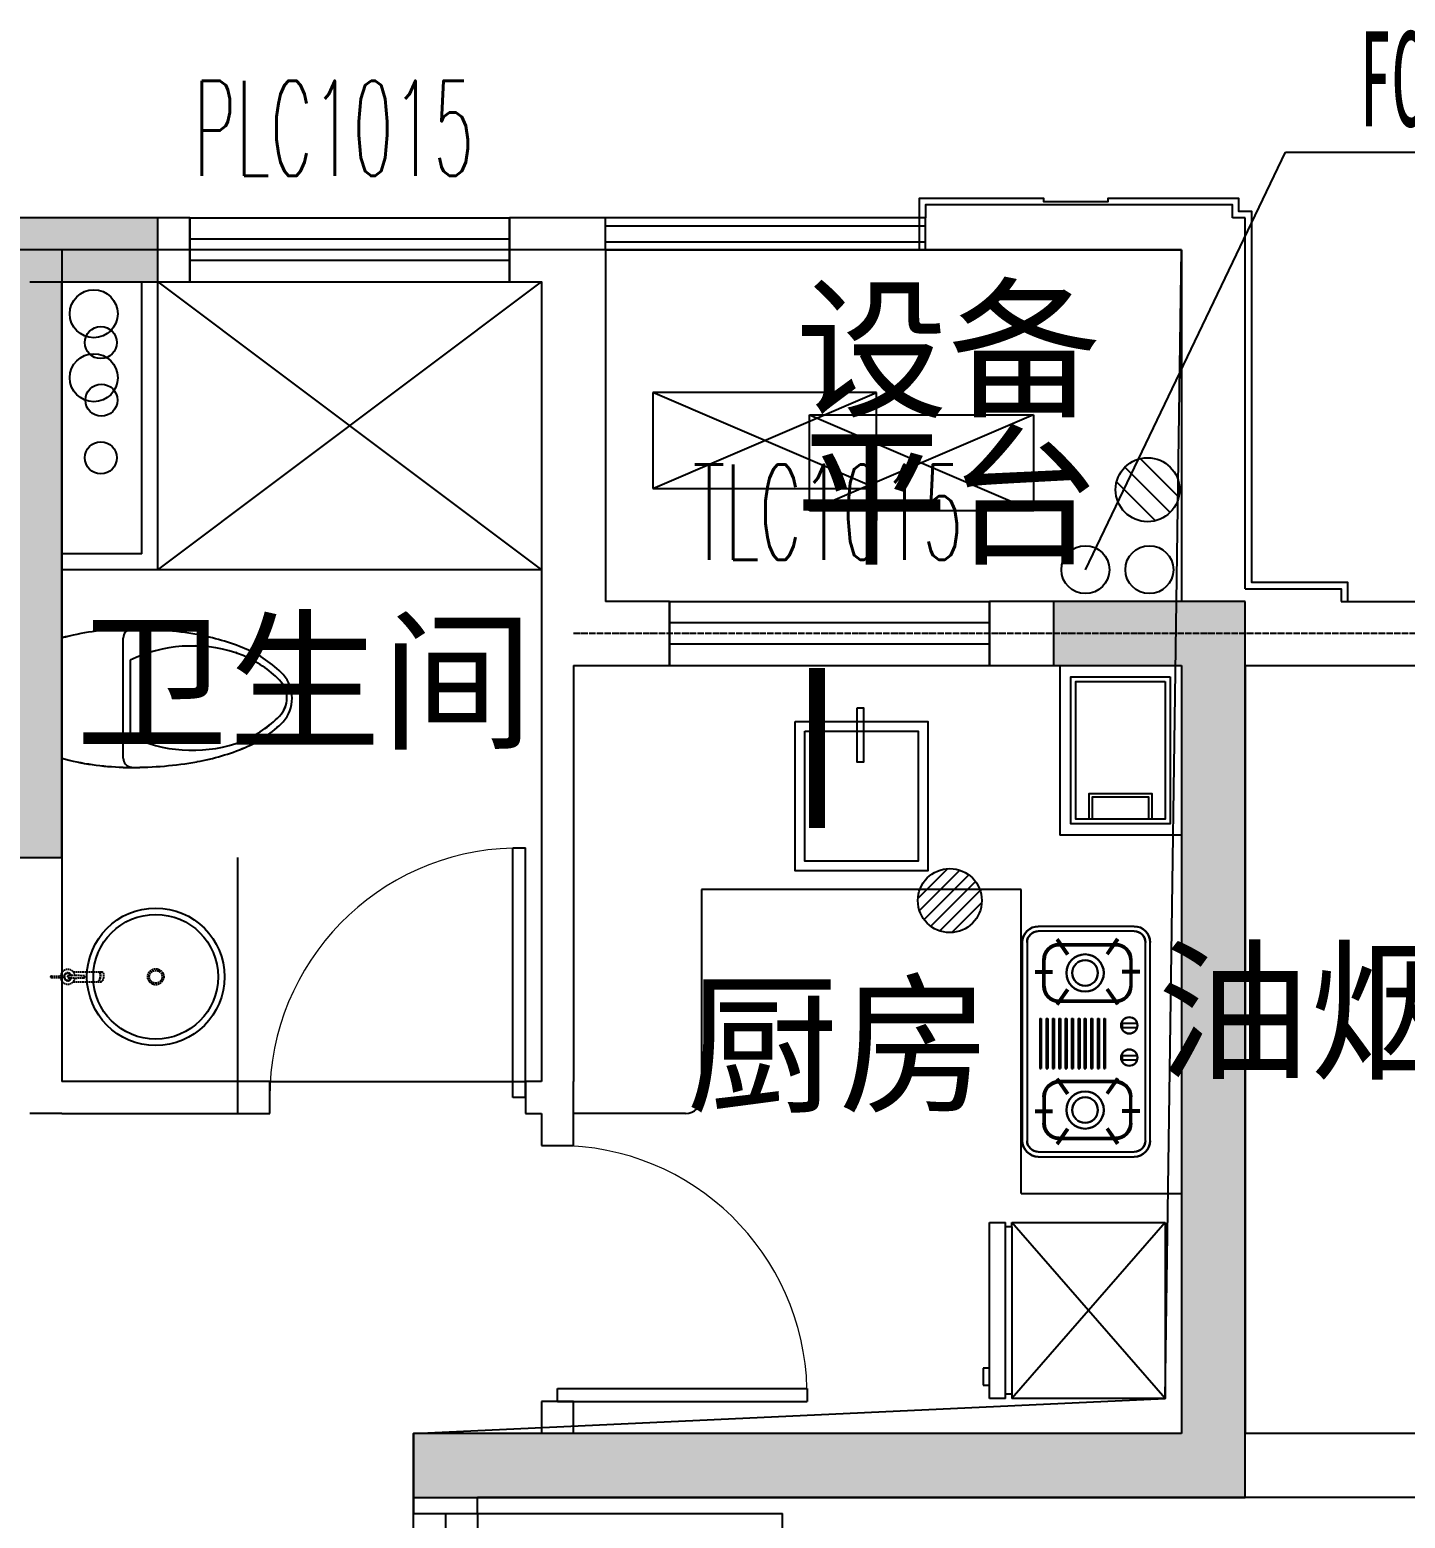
# Model space of a CAD drawing. Extents: x 3479 to 4537415, y 306 to 366510.
# Drawn here: x 4505969 to 4510269, y 285131 to 289784 of the extents above; entities that cross this region are included whole.
import ezdxf
from ezdxf.enums import TextEntityAlignment as Align

# ---------------------------------------------------------------- set-up
doc = ezdxf.new("R2010")
doc.units = 0
doc.header["$LTSCALE"] = 10
doc.header["$MEASUREMENT"] = 0
doc.linetypes.add('DASH', pattern=[0.35, 0.25, -0.1])
doc.linetypes.add('DOTE', pattern=[2.42, 2, -0.2, 0.02, -0.2])
for name, color, linetype in [('2外包线', 46, 'Continuous'), ('A-OTHER', 136, 'Continuous'), ('COLUMN', 11, 'Continuous'), ('DECORATION_厨房管', 173, 'Continuous'), ('DECORATION_地漏', 202, 'Continuous'), ('DETAIL_冷凝水管', 202, 'Continuous'), ('DETAIL_栏杆', 42, 'Continuous'), ('DIM_IDEN', 153, 'Continuous'), ('DOTE', 18, 'DOTE'), ('LINE', 137, 'Continuous'), ('P-FIX FURNITURE', 134, 'Continuous'), ('P-FLOOR', 117, 'Continuous'), ('P-FURNITURE', 8, 'Continuous'), ('P-TOILET', 134, 'Continuous'), ('P-WALL FIN', 4, 'Continuous'), ('PUB_HATCH', 8, 'Continuous'), ('PUB_TEXT', 7, 'Continuous'), ('UNIT-125-01$0$UNIT-90-03$0$A-HOLE-MECH', 222, 'Continuous'), ('WALL', 2, 'Continuous'), ('WINDOW', 143, 'Continuous'), ('WINDOW_TEXT', 7, 'Continuous'), ('WP_P_LG', 2, 'Continuous')]:
    doc.layers.add(name, color=color, linetype=linetype)
doc.styles.add('_TCH_DIM', font='simhei.ttf')
doc.styles.add('_TCH_WINDOW', font='SIMPLEX', dxfattribs={"bigfont": 'GBCBIG'})
doc.styles.add('HZ', font='Tssdeng.shx', dxfattribs={"width": 0.7, "bigfont": 'tssdchn.shx'})
doc.styles.get("Standard").update_dxf_attribs({"font": 'gbenor.shx', "bigfont": 'gbcbig.shx'})
doc.styles.add('功能名称', font='', dxfattribs={"width": 0.7})
doc.styles.get('功能名称').set_extended_font_data('SimSun')

# ---------------------------------------------------------------- blocks, each defined once
blk = doc.blocks.new('A$C7A796BF3')
for p, q in [((200, 0), (200, -300)), ((900, 0), (200, 0)), ((200, 0), (900, -300)), ((900, 0), (200, -300)), ((900, -300), (900, 0)), ((200, -300), (900, -300))]:
    blk.add_line(p, q)
blk = doc.blocks.new('A$C3C30040B')
at = {"layer": 'P-FURNITURE'}
for p, q in [((50, 400), (670, 400)), ((50, 385), (670, 385)), ((0, 50), (0, 350)), ((15, 50), (15, 350)), ((104.6, 341.8), (186.7, 341.8)), ((104.6, 336.8), (186.7, 336.8)), ((139, 367.3), (139, 312.7)), ((142, 367.3), (142, 312.7)), ((145, 367.3), (145, 312.7)), ((615.4, 341.8), (533.3, 341.8)), ((615.4, 336.8), (533.3, 336.8)), ((575, 367.3), (575, 312.7)), ((578, 367.3), (578, 312.7)), ((578, 367.3), (578, 312.7)), ((581, 367.3), (581, 312.7)), ((705, 350), (705, 50)), ((720, 350), (720, 50)), ((38.4, 295.7), (85.7, 263)), ((40.1, 298.2), (87.4, 265.4)), ((41.8, 300.6), (89.1, 267.9)), ((54.6, 115.4), (54.6, 291.8)), ((59.6, 115.4), (59.6, 291.8)), ((242.3, 300.6), (195, 267.9)), ((244, 298.2), (196.7, 265.4)), ((244, 298.2), (196.7, 265.4)), ((245.7, 295.7), (198.4, 263)), ((231.7, 291.8), (231.7, 115.4)), ((236.7, 291.8), (236.7, 115.4)), ((474.3, 295.7), (521.6, 263)), ((476, 298.2), (523.3, 265.4)), ((477.7, 300.6), (525, 267.9)), ((483.3, 291.8), (483.3, 115.4)), ((488.3, 291.8), (488.3, 115.4)), ((678.2, 300.6), (630.9, 267.9)), ((679.9, 298.2), (632.6, 265.4)), ((681.6, 295.7), (634.3, 263)), ((660.4, 115.4), (660.4, 291.8)), ((665.4, 115.4), (665.4, 291.8)), ((432.3, 259.5), (275.7, 259.5)), ((275.7, 254.5), (275.7, 259.5)), ((432.3, 254.5), (275.7, 254.5)), ((432.3, 240.1), (275.7, 240.1)), ((275.7, 235.1), (275.7, 240.1)), ((432.3, 235.1), (275.7, 235.1)), ((432.3, 254.5), (432.3, 259.5)), ((432.3, 254.5), (432.3, 254.5)), ((432.3, 235.1), (432.3, 240.1)), ((432.3, 219.5), (275.7, 219.5)), ((275.7, 214.5), (275.7, 219.5)), ((432.3, 214.5), (275.7, 214.5)), ((432.3, 198.6), (275.7, 198.6)), ((275.7, 193.6), (275.7, 198.6)), ((432.3, 193.6), (275.7, 193.6)), ((432.3, 214.5), (432.3, 219.5)), ((432.3, 193.6), (432.3, 198.6)), ((38.4, 111.5), (85.7, 144.3)), ((40.1, 109.1), (87.4, 141.8)), ((244, 109.1), (196.7, 141.8)), ((245.7, 111.5), (198.4, 144.3)), ((432.3, 179.5), (275.7, 179.5)), ((275.7, 174.5), (275.7, 179.5)), ((432.3, 174.5), (275.7, 174.5)), ((432.3, 159.4), (275.7, 159.4)), ((275.7, 154.4), (275.7, 159.4)), ((432.3, 154.4), (275.7, 154.4)), ((432.3, 174.5), (432.3, 179.5)), ((432.3, 154.4), (432.3, 159.4)), ((474.3, 111.5), (521.6, 144.3)), ((476, 109.1), (523.3, 141.8)), ((679.9, 109.1), (632.6, 141.8)), ((681.6, 111.5), (634.3, 144.3)), ((41.8, 106.6), (89.1, 139.3)), ((139, 40), (139, 94.5)), ((142, 40), (142, 94.5)), ((145, 40), (145, 94.5)), ((242.3, 106.6), (195, 139.3)), ((432.3, 139.5), (275.7, 139.5)), ((275.7, 134.5), (275.7, 139.5)), ((432.3, 134.5), (275.7, 134.5)), ((432.3, 119.4), (275.7, 119.4)), ((275.7, 114.4), (275.7, 119.4)), ((432.3, 114.4), (275.7, 114.4)), ((432.3, 99.5), (275.7, 99.5)), ((275.7, 94.5), (275.7, 99.5)), ((432.3, 94.5), (275.7, 94.5)), ((432.3, 134.5), (432.3, 139.5)), ((432.3, 114.4), (432.3, 119.4)), ((432.3, 94.5), (432.3, 99.5)), ((477.7, 106.6), (525, 139.3)), ((575, 40), (575, 94.5)), ((578, 40), (578, 94.5)), ((581, 40), (581, 94.5)), ((678.2, 106.6), (630.9, 139.3)), ((186.7, 70.4), (104.6, 70.4)), ((186.7, 65.4), (104.6, 65.4)), ((432.3, 79.4), (275.7, 79.4)), ((275.7, 74.4), (275.7, 79.4)), ((432.3, 74.4), (275.7, 74.4)), ((432.3, 59.5), (275.7, 59.5)), ((275.7, 54.5), (275.7, 59.5)), ((432.3, 54.5), (275.7, 54.5)), ((432.3, 74.4), (432.3, 79.4)), ((432.3, 54.5), (432.3, 59.5)), ((533.3, 70.4), (615.4, 70.4)), ((533.3, 65.4), (615.4, 65.4)), ((670, 15), (50, 15)), ((670, 0), (50, 0))]:
    blk.add_line(p, q, dxfattribs=at)
for points in [[(302.7, 360.2), (315.2, 360.2), (315.2, 312.7), (302.7, 312.7)], [(404.1, 360.2), (416.6, 360.2), (416.6, 312.7), (404.1, 312.7)]]:
    blk.add_lwpolyline(points, close=True, dxfattribs=at)
for centre, radius in [((309.6, 334.5), 25.5), ((410.4, 334.5), 25.5), ((145.7, 196.3), 58.3), ((145.7, 196.3), 40.1), ((574.3, 196.3), 58.3), ((574.3, 196.3), 40.1)]:
    blk.add_circle(centre, radius, dxfattribs=at)
for centre, radius, start, end in [((50, 350), 50, 90, 180), ((50, 350), 35, 90, 180), ((670, 350), 50, 0, 90), ((670, 350), 35, 0, 90), ((104.6, 291.8), 50, 90, 180), ((104.6, 291.8), 45, 90, 180), ((186.7, 291.8), 50, 0, 90), ((186.7, 291.8), 45, 0, 90), ((533.3, 291.8), 50, 90, 180), ((533.3, 291.8), 45, 90, 180), ((615.4, 291.8), 50, 0, 90), ((615.4, 291.8), 45, 0, 90), ((104.6, 115.4), 50, 180, 270), ((104.6, 115.4), 45, 180, 270), ((186.7, 115.4), 45, 270, 0), ((186.7, 115.4), 50, 270, 0), ((533.3, 115.4), 50, 180, 270), ((533.3, 115.4), 45, 180, 270), ((615.4, 115.4), 45, 270, 0), ((615.4, 115.4), 50, 270, 0), ((50, 50), 50, 180, 270), ((50, 50), 35, 180, 270), ((670, 50), 35, 270, 0), ((670, 50), 50, 270, 0)]:
    blk.add_arc(centre, radius, start, end, dxfattribs=at)
blk = doc.blocks.new('A$C563C58F7')
at = {"layer": 'P-FURNITURE'}
for p, q in [((0, 569.3), (0, 89.3)), ((550, 569.3), (0, 569.3)), ((550, 569.3), (0, 89.3)), ((0, 569.3), (550, 89.3)), ((550, 89.3), (550, 569.3)), ((13.8, 89.3), (0, 89.3)), ((0, 69.3), (0, 19.3)), ((0, 69.3), (13.8, 69.3)), ((13.8, 89.3), (13.8, 69.3)), ((536.8, 89.3), (13.8, 89.3)), ((13.8, 69.3), (536.8, 69.3)), ((536.8, 89.3), (550, 89.3)), ((536.8, 89.3), (536.8, 69.3)), ((536.8, 69.3), (550, 69.3)), ((550, 19.3), (550, 69.3)), ((0, 19.3), (550, 19.3)), ((41.2, 19.3), (94.5, 19.3)), ((41.2, 0), (41.2, 19.3)), ((94.5, 0), (41.2, 0)), ((94.5, 19.3), (94.5, 0))]:
    blk.add_line(p, q, dxfattribs=at)
blk = doc.blocks.new('77')
at = {"layer": 'P-FURNITURE', "ltscale": 500}
for centre, start, end in [((-71270, 46548.6), 200.6733, 202.7523), ((-72304.3, 46548.6), 337.2477, 339.3267)]:
    blk.add_arc(centre, 711, start, end, dxfattribs=at)
at = {"layer": 'P-TOILET', "ltscale": 2}
blk.add_line((-71591.3, 46864.2), (-71983.1, 46864.2), dxfattribs=at)
at = {"layer": 'P-TOILET', "color": 8, "ltscale": 80}
for p, q in [((-71982.3, 46664.2), (-71592, 46664.2)), ((-71663.6, 46641.8), (-71910.8, 46641.8))]:
    blk.add_line(p, q, dxfattribs=at)
at = {"layer": 'P-TOILET', "ltscale": 2}
for centre, radius, start, end in [((-71169.3, 46644.5), 842.9, 164.8902, 178.6591), ((-72405, 46644.5), 842.9, 1.3409, 15.1098), ((-71169.9, 46644.5), 842.9, 178.6591, 180.5048), ((-70767.1, 46637.1), 1245.7, 180, 189.8547), ((-72807.2, 46637.1), 1245.7, 350.1453, 0), ((-72404.4, 46644.5), 842.9, 359.4952, 1.3409), ((-71276, 46548.6), 728.5, 189.8547, 202.7523), ((-72298.3, 46548.6), 728.5, 337.2477, 350.1453), ((-71595.6, 46414.5), 381.9, 202.7523, 225.3552), ((-71978.7, 46414.5), 381.9, 314.6448, 337.2477), ((-71787.2, 46231.9), 117.7, 229.2175, 270), ((-71787.2, 46231.9), 117.7, 270, 310.7825)]:
    blk.add_arc(centre, radius, start, end, dxfattribs=at)
at = {"layer": 'P-TOILET', "color": 8, "ltscale": 80}
for centre, radius, start, end in [((-71982.3, 46634.2), 30, 90, 174.5308), ((-71489.6, 46438.9), 467.5, 154.2699, 197.5906), ((-72084.8, 46438.9), 467.5, 342.4094, 25.7301), ((-71592, 46634.2), 30, 5.4692, 90), ((-71589.6, 46414.5), 364.4, 202.7523, 225.3552), ((-71984.7, 46414.5), 364.4, 314.6448, 337.2477), ((-71786.6, 46215.1), 84.2, 225.3552, 269.5914), ((-71787.8, 46215.1), 84.2, 270.4086, 314.6448)]:
    blk.add_arc(centre, radius, start, end, dxfattribs=at)
blk = doc.blocks.new('WEGTG')
at = {"layer": 'P-FURNITURE', "linetype": 'DASH', "ltscale": 2}
for p, q in [((2721066.6, 281307.6), (2721066.6, 281279.2)), ((2721071.2, 281307.6), (2721071.2, 281279.2)), ((2721053.5, 281239.2), (2721053.5, 281151.2)), ((2721084.2, 281239.2), (2721084.2, 281151.2))]:
    blk.add_line(p, q, dxfattribs=at)
for radius in [25, 20]:
    blk.add_circle((2721068.9, 280981.3), radius, dxfattribs=at)
for centre, radius, start, end in [((2721068.9, 281256.3), 23, 279.4881, 260.5119), ((2721068.9, 281307.6), 2.3, 0, 180), ((2721068.9, 281256.3), 12.3, 286.4135, 253.5865), ((2721068.9, 281256.3), 10.7, 288.3951, 251.6049), ((2721375.2, 281229.9), 310.1, 175.5082, 184.4918), ((2721068.9, 281254.2), 2.86, 0, 180), ((2720762.6, 281229.9), 310.1, 355.5082, 4.4918), ((2721068.9, 281205.6), 2.86, 180, 0)]:
    blk.add_arc(centre, radius, start, end, dxfattribs=at)
at = {"layer": 'P-FURNITURE', "linetype": 'DASH', "ltscale": 2, "extrusion": (0, 0, -1)}
for centre in [(2721068.9, 281162.4), (2721068.9, 281161), (2721068.9, 281151.2)]:
    blk.add_ellipse(centre, major_axis=(-15.7, 1.8), ratio=0.432861, start_param=2.875511, end_param=6.017103, dxfattribs=at)
at = {"layer": 'P-TOILET', "ltscale": 2}
blk.add_circle((2721068.9, 280981.3), 215, dxfattribs=at)
at = {"layer": 'P-TOILET', "color": 8, "ltscale": 80}
blk.add_circle((2721068.9, 280981.3), 195, dxfattribs=at)
blk = doc.blocks.new('A$C621A720C')
for p, q in [((5538, 5984.3), (5538, 6284.3)), ((5538, 6284.3), (6238, 6284.3)), ((6238, 6284.3), (5538, 5984.3)), ((5538, 6284.3), (6238, 5984.3)), ((6238, 6284.3), (6238, 5984.3)), ((6238, 5984.3), (5538, 5984.3))]:
    blk.add_line(p, q)
at = {"layer": 'P-FIX FURNITURE'}
for p, q in [((6199.8, 4800), (5199.8, 4800)), ((5199.8, 4800), (5199.8, 4150)), ((6199.8, 3850), (6199.8, 4800)), ((5149.8, 4100), (4800, 4100))]:
    blk.add_line(p, q, dxfattribs=at)
at = {"layer": 'P-FIX FURNITURE', "ltscale": 10}
blk.add_lwpolyline([(3200, 4100), (3750, 4100), (3750, 4900)], dxfattribs=at)
at = {"layer": 'P-FIX FURNITURE'}
blk.add_lwpolyline([(6199.8, 3850), (6700, 3850)], dxfattribs=at)
blk.add_arc((5149.8, 4150), 50, 270, 0, dxfattribs=at)
at = {"layer": 'P-FLOOR'}
for p, q in [((3500, 6700), (4700, 5800)), ((3500, 5800), (4700, 6700))]:
    blk.add_line(p, q, dxfattribs=at)
blk.add_lwpolyline([(3500, 6700), (4700, 6700), (4700, 5800), (3500, 5800)], close=True, dxfattribs=at)
at = {"layer": 'P-FURNITURE'}
for p, q in [((6552.8, 4685), (6252.8, 4685)), ((6552.8, 4670), (6252.8, 4670)), ((6202.8, 4635), (6202.8, 4015)), ((6217.8, 4635), (6217.8, 4015)), ((6309.4, 4643.2), (6342.1, 4595.9)), ((6311.8, 4644.9), (6344.6, 4597.6)), ((6314.3, 4646.6), (6347, 4599.3)), ((6318.2, 4630.4), (6494.6, 4630.4)), ((6318.2, 4625.4), (6494.6, 4625.4)), ((6498.5, 4646.6), (6465.8, 4599.3)), ((6501, 4644.9), (6468.2, 4597.6)), ((6503.4, 4643.2), (6470.7, 4595.9)), ((6587.8, 4015), (6587.8, 4635)), ((6602.8, 4015), (6602.8, 4635)), ((6268.2, 4498.3), (6268.2, 4580.4)), ((6273.2, 4498.3), (6273.2, 4580.4)), ((6539.6, 4580.4), (6539.6, 4498.3)), ((6544.6, 4580.4), (6544.6, 4498.3)), ((6242.7, 4546), (6297.3, 4546)), ((6242.7, 4543), (6297.3, 4543)), ((6242.7, 4540), (6297.3, 4540)), ((6570.1, 4546), (6515.5, 4546)), ((6570.1, 4543), (6515.5, 4543)), ((6570.1, 4543), (6515.5, 4543)), ((6570.1, 4540), (6515.5, 4540)), ((6309.4, 4442.7), (6342.1, 4490)), ((6311.8, 4441), (6344.6, 4488.3)), ((6314.3, 4439.3), (6347, 4486.6)), ((6498.5, 4439.3), (6465.8, 4486.6)), ((6501, 4441), (6468.2, 4488.3)), ((6503.4, 4442.7), (6470.7, 4490)), ((6494.6, 4453.3), (6318.2, 4453.3)), ((6494.6, 4448.3), (6318.2, 4448.3)), ((6257.3, 4397.3), (6257.3, 4240.7)), ((6257.3, 4397.3), (6262.3, 4397.3)), ((6262.3, 4397.3), (6262.3, 4240.7)), ((6277.1, 4397.3), (6277.1, 4240.7)), ((6277.1, 4397.3), (6282.1, 4397.3)), ((6282.1, 4397.3), (6282.1, 4240.7)), ((6297.3, 4397.3), (6297.3, 4240.7)), ((6297.3, 4397.3), (6302.3, 4397.3)), ((6302.3, 4397.3), (6302.3, 4240.7)), ((6317.1, 4397.3), (6317.1, 4240.7)), ((6317.1, 4397.3), (6322.1, 4397.3)), ((6322.1, 4397.3), (6322.1, 4240.7)), ((6337.3, 4397.3), (6337.3, 4240.7)), ((6337.3, 4397.3), (6342.3, 4397.3)), ((6342.3, 4397.3), (6342.3, 4240.7)), ((6357.1, 4397.3), (6357.1, 4240.7)), ((6357.1, 4397.3), (6362.1, 4397.3)), ((6362.1, 4397.3), (6362.1, 4240.7)), ((6377.3, 4397.3), (6377.3, 4240.7)), ((6377.3, 4397.3), (6382.3, 4397.3)), ((6382.3, 4397.3), (6382.3, 4240.7)), ((6396.4, 4397.3), (6396.4, 4240.7)), ((6396.4, 4397.3), (6401.4, 4397.3)), ((6401.4, 4397.3), (6401.4, 4240.7)), ((6417.3, 4397.3), (6417.3, 4240.7)), ((6417.3, 4397.3), (6422.3, 4397.3)), ((6422.3, 4397.3), (6422.3, 4240.7)), ((6437.9, 4397.3), (6437.9, 4240.7)), ((6437.9, 4397.3), (6442.9, 4397.3)), ((6442.9, 4397.3), (6442.9, 4240.7)), ((6457.3, 4397.3), (6457.3, 4240.7)), ((6457.3, 4397.3), (6462.3, 4397.3)), ((6457.3, 4397.3), (6457.3, 4397.3)), ((6462.3, 4397.3), (6462.3, 4240.7)), ((6257.3, 4240.7), (6262.3, 4240.7)), ((6277.1, 4240.7), (6282.1, 4240.7)), ((6297.3, 4240.7), (6302.3, 4240.7)), ((6317.1, 4240.7), (6322.1, 4240.7)), ((6337.3, 4240.7), (6342.3, 4240.7)), ((6357.1, 4240.7), (6362.1, 4240.7)), ((6377.3, 4240.7), (6382.3, 4240.7)), ((6396.4, 4240.7), (6401.4, 4240.7)), ((6417.3, 4240.7), (6422.3, 4240.7)), ((6437.9, 4240.7), (6442.9, 4240.7)), ((6457.3, 4240.7), (6462.3, 4240.7)), ((6309.4, 4207.3), (6342.1, 4160)), ((6311.8, 4209), (6344.6, 4161.7)), ((6314.3, 4210.7), (6347, 4163.4)), ((6494.6, 4201.7), (6318.2, 4201.7)), ((6494.6, 4196.7), (6318.2, 4196.7)), ((6498.5, 4210.7), (6465.8, 4163.4)), ((6501, 4209), (6468.2, 4161.7)), ((6501, 4209), (6468.2, 4161.7)), ((6503.4, 4207.3), (6470.7, 4160)), ((6268.2, 4151.7), (6268.2, 4069.6)), ((6273.2, 4151.7), (6273.2, 4069.6)), ((6539.6, 4069.6), (6539.6, 4151.7)), ((6544.6, 4069.6), (6544.6, 4151.7)), ((6242.7, 4110), (6297.3, 4110)), ((6242.7, 4107), (6297.3, 4107)), ((6242.7, 4104), (6297.3, 4104)), ((6570.1, 4110), (6515.5, 4110)), ((6570.1, 4107), (6515.5, 4107)), ((6570.1, 4104), (6515.5, 4104)), ((6309.4, 4006.8), (6342.1, 4054.1)), ((6311.8, 4005.1), (6344.6, 4052.4)), ((6314.3, 4003.4), (6347, 4050.7)), ((6498.5, 4003.4), (6465.8, 4050.7)), ((6501, 4005.1), (6468.2, 4052.4)), ((6503.4, 4006.8), (6470.7, 4054.1)), ((6318.2, 4024.6), (6494.6, 4024.6)), ((6318.2, 4019.6), (6494.6, 4019.6)), ((6252.8, 3980), (6552.8, 3980)), ((6252.8, 3965), (6552.8, 3965)), ((6099.8, 3209), (6099.8, 3759)), ((6099.8, 3759), (6149.8, 3759)), ((6149.8, 3745.8), (6149.8, 3759)), ((6169.8, 3745.8), (6149.8, 3745.8)), ((6149.8, 3222.8), (6149.8, 3745.8)), ((6169.8, 3759), (6649.8, 3759)), ((6169.8, 3745.8), (6169.8, 3759)), ((6649.8, 3759), (6169.8, 3209)), ((6649.8, 3209), (6169.8, 3759)), ((6169.8, 3745.8), (6169.8, 3222.8)), ((6649.8, 3759), (6649.8, 3209)), ((6080.5, 3303.5), (6080.5, 3250.2)), ((6099.8, 3303.5), (6080.5, 3303.5)), ((6099.8, 3250.2), (6099.8, 3303.5)), ((6080.5, 3250.2), (6099.8, 3250.2)), ((6149.8, 3209), (6149.8, 3222.8)), ((6169.8, 3222.8), (6149.8, 3222.8)), ((6169.8, 3222.8), (6169.8, 3209)), ((6149.8, 3209), (6099.8, 3209)), ((6649.8, 3209), (6169.8, 3209))]:
    blk.add_line(p, q, dxfattribs=at)
at = {"layer": 'P-FURNITURE', "linetype": 'DASH', "ltscale": 2}
for p, q in [((3167.4, 4529.6), (3195.8, 4529.6)), ((3167.4, 4525), (3195.8, 4525)), ((3235.8, 4542.6), (3323.8, 4542.6)), ((3235.8, 4511.9), (3323.8, 4511.9))]:
    blk.add_line(p, q, dxfattribs=at)
at = {"layer": 'P-FURNITURE'}
for points in [[(6563, 4369.1), (6563, 4381.6), (6515.5, 4381.6), (6515.5, 4369.1)], [(6563, 4267.7), (6563, 4280.2), (6515.5, 4280.2), (6515.5, 4267.7)]]:
    blk.add_lwpolyline(points, close=True, dxfattribs=at)
for centre, radius in [((6399.1, 4539.3), 58.3), ((6399.1, 4539.3), 40.1), ((6537.3, 4375.4), 25.5), ((6537.3, 4274.6), 25.5), ((6399.1, 4110.7), 58.3), ((6399.1, 4110.7), 40.1)]:
    blk.add_circle(centre, radius, dxfattribs=at)
at = {"layer": 'P-FURNITURE', "linetype": 'DASH', "ltscale": 2}
for radius in [25, 20]:
    blk.add_circle((3493.7, 4527.3), radius, dxfattribs=at)
at = {"layer": 'P-FURNITURE', "ltscale": 500}
for centre, start, end in [((3503, 4901.9), 67.2477, 69.3267), ((3503, 5894.8), 290.6733, 292.7523)]:
    blk.add_arc(centre, 682.6, start, end, dxfattribs=at)
at = {"layer": 'P-FURNITURE'}
for centre, radius, start, end in [((6252.8, 4635), 50, 90, 180), ((6252.8, 4635), 35, 90, 180), ((6552.8, 4635), 50, 0, 90), ((6552.8, 4635), 35, 0, 90), ((6318.2, 4580.4), 50, 90, 180), ((6318.2, 4580.4), 45, 90, 180), ((6494.6, 4580.4), 50, 0, 90), ((6494.6, 4580.4), 45, 0, 90), ((6318.2, 4498.3), 50, 180, 270), ((6318.2, 4498.3), 45, 180, 270), ((6494.6, 4498.3), 45, 270, 0), ((6494.6, 4498.3), 50, 270, 0), ((6318.2, 4151.7), 50, 90, 180), ((6318.2, 4151.7), 45, 90, 180), ((6494.6, 4151.7), 50, 0, 90), ((6494.6, 4151.7), 45, 0, 90), ((6318.2, 4069.6), 50, 180, 270), ((6318.2, 4069.6), 45, 180, 270), ((6494.6, 4069.6), 45, 270, 0), ((6494.6, 4069.6), 50, 270, 0), ((6252.8, 4015), 50, 180, 270), ((6252.8, 4015), 35, 180, 270), ((6552.8, 4015), 35, 270, 0), ((6552.8, 4015), 50, 270, 0)]:
    blk.add_arc(centre, radius, start, end, dxfattribs=at)
at = {"layer": 'P-FURNITURE', "linetype": 'DASH', "ltscale": 2}
for centre, radius, start, end in [((3167.4, 4527.3), 2.3, 90, 270), ((3218.7, 4527.3), 23, 9.4881, 350.5119), ((3218.7, 4527.3), 12.3, 16.4135, 343.5865), ((3218.7, 4527.3), 10.7, 18.3951, 341.6049), ((3220.8, 4527.3), 2.86, 90, 270), ((3245.1, 4221), 310.1, 85.5082, 94.4918), ((3245.1, 4833.6), 310.1, 265.5082, 274.4918), ((3269.4, 4527.3), 2.86, 270, 90)]:
    blk.add_arc(centre, radius, start, end, dxfattribs=at)
at = {"layer": 'P-FURNITURE', "linetype": 'DASH', "ltscale": 2, "extrusion": (0, 0, -1)}
for centre in [(3312.6, 4527.3), (3314, 4527.3), (3323.8, 4527.3)]:
    blk.add_ellipse(centre, major_axis=(-1.8, -15.7), ratio=0.432861, start_param=2.875511, end_param=6.017103, dxfattribs=at)
at = {"layer": 'P-TOILET', "ltscale": 2}
blk.add_line((3200, 5586.4), (3200, 5210.3), dxfattribs=at)
at = {"layer": 'P-TOILET', "color": 8, "ltscale": 80}
for p, q in [((3392, 5211), (3392, 5585.7)), ((3413.5, 5517), (3413.5, 5279.7))]:
    blk.add_line(p, q, dxfattribs=at)
at = {"layer": 'P-TOILET', "linetype": 'ByBlock'}
for points in [[(5686.4, 5368), (5706.9, 5368), (5706.9, 5198.5), (5686.4, 5198.5)], [(5492.5, 5324.9), (5907.1, 5324.9), (5907.1, 4858.8), (5492.5, 4858.8)], [(5522.5, 5294.9), (5877.1, 5294.9), (5877.1, 4888.8), (5522.5, 4888.8)]]:
    blk.add_lwpolyline(points, close=True, dxfattribs=at)
at = {"layer": 'P-TOILET', "ltscale": 2}
blk.add_circle((3493.7, 4527.3), 215, dxfattribs=at)
at = {"layer": 'P-TOILET', "color": 8, "ltscale": 80}
blk.add_circle((3493.7, 4527.3), 195, dxfattribs=at)
at = {"layer": 'P-TOILET', "ltscale": 2}
for centre, radius, start, end in [((3410.9, 4805.2), 809.2, 91.3409, 105.1098), ((3410.9, 4805.8), 809.2, 89.4952, 91.3409), ((3418.1, 4419.1), 1195.8, 80.1453, 90), ((3503, 4907.7), 699.4, 67.2477, 80.1453), ((3631.7, 5214.5), 366.7, 44.6448, 67.2477), ((3807, 5398.4), 113, 0, 40.7825), ((3807, 5398.4), 113, 319.2175, 0), ((3631.7, 5582.3), 366.7, 292.7523, 315.3552), ((3503, 5889.1), 699.4, 279.8547, 292.7523), ((3410.9, 5991.5), 809.2, 254.8902, 268.6591), ((3410.9, 5990.9), 809.2, 268.6591, 270.5048), ((3418.1, 6377.6), 1195.8, 270, 279.8547)]:
    blk.add_arc(centre, radius, start, end, dxfattribs=at)
at = {"layer": 'P-TOILET', "color": 8, "ltscale": 80}
for centre, radius, start, end in [((3420.8, 5585.7), 28.8, 95.4692, 180), ((3608.4, 5112.7), 448.8, 72.4094, 115.7301), ((3631.7, 5208.7), 349.9, 44.6448, 67.2477), ((3823.1, 5397.8), 80.8, 0.4086, 44.6448), ((3823.1, 5399), 80.8, 315.3552, 359.5914), ((3631.7, 5588), 349.9, 292.7523, 315.3552), ((3608.4, 5684.1), 448.8, 244.2699, 287.5906), ((3420.8, 5211), 28.8, 180, 264.5308)]:
    blk.add_arc(centre, radius, start, end, dxfattribs=at)
at = {"layer": 'UNIT-125-01$0$UNIT-90-03$0$A-HOLE-MECH'}
for p, q in [((3450, 5850, 0), (3450, 6700)), ((3500, 5800, 0), (3500, 6700)), ((6319.8, 5500), (6319.8, 4970)), ((6699.8, 4970), (6319.8, 4970))]:
    blk.add_line(p, q, dxfattribs=at)
at = {"layer": 'UNIT-125-01$0$UNIT-90-03$0$A-HOLE-MECH', "elevation": 0}
for points in [[(3450, 5850), (3200, 5850)], [(3500, 5800), (3200, 5800)]]:
    blk.add_lwpolyline(points, dxfattribs=at)
at = {"layer": 'UNIT-125-01$0$UNIT-90-03$0$A-HOLE-MECH'}
for points in [[(6664.8, 5465), (6664.8, 5005), (6354.8, 5005), (6354.8, 5465)], [(6649.8, 5450), (6649.8, 5020), (6369.8, 5020), (6369.8, 5450)]]:
    blk.add_lwpolyline(points, close=True, dxfattribs=at)
for points in [[(6412.3, 5020), (6412.3, 5100), (6607.3, 5100), (6607.3, 5020)], [(6422.3, 5020), (6422.3, 5090), (6597.3, 5090), (6597.3, 5020)]]:
    blk.add_lwpolyline(points, dxfattribs=at)
for centre in [(3322.1, 6509.8), (3323.9, 6329.8), (3322.1, 6149.8)]:
    blk.add_circle(centre, 50, dxfattribs=at)
at = {"color": 6, "linetype": 'DASH', "xscale": 0.96, "yscale": 0.96, "zscale": 0.96, "rotation": 90}
blk.add_blockref('77', (48189.7, 74314.1), dxfattribs=at)
at = {"color": 6, "ltscale": 0.01, "xscale": -1, "rotation": 270}
for name, p in [('A$C3C30040B', (6202.8, 3965)), ('A$C563C58F7', (6080.5, 3209))]:
    blk.add_blockref(name, p, dxfattribs=at)
at = {"layer": 'A-OTHER', "extrusion": (0, 0, -1), "zscale": -1}
blk.add_blockref('A$C7A796BF3', (-6438, 6284.3), dxfattribs=at)
at = {"layer": 'P-WALL FIN', "rotation": 90}
blk.add_blockref('WEGTG', (284475, -2716541.6), dxfattribs=at)
blk = doc.blocks.new('1#-BZC-ZZ')
at = {"layer": 'PUB_HATCH'}
for points in [[(424608.5, 740079), (424608.5, 740279), (424108.5, 740279), (424108.5, 739679), (423908.5, 739679), (423908.5, 739479), (424108.5, 739479), (424108.5, 738279), (424308.5, 738279), (424308.5, 740079)], [(428008.5, 736279), (428008.5, 739079), (427408.5, 739079), (427408.5, 738879), (427808.5, 738879), (427808.5, 736479), (425408.5, 736479), (425408.5, 736279)]]:
    blk.add_hatch(color=256, dxfattribs=at).paths.add_polyline_path(points)
at = {"layer": 'COLUMN'}
for p, q in [((424608.5, 740279), (424108.5, 740279)), ((424608.5, 740079), (424608.5, 740279)), ((424308.5, 738279), (424308.5, 740079)), ((424308.5, 740079), (424608.5, 740079)), ((428008.5, 739079), (427408.5, 739079)), ((427408.5, 739079), (427408.5, 738879)), ((428008.5, 736279), (428008.5, 739079)), ((427408.5, 738879), (427808.5, 738879)), ((427808.5, 738879), (427808.5, 736479)), ((424108.5, 738279), (424308.5, 738279)), ((427808.5, 736479), (425408.5, 736479)), ((425408.5, 736479), (425408.5, 736279)), ((425408.5, 736279), (428008.5, 736279))]:
    blk.add_line(p, q, dxfattribs=at)
blk = doc.blocks.new('g6fg.')
at = {"layer": 'DECORATION_厨房管'}
for p, q in [((248058, -261027.8), (248684.2, -259723)), ((248684.2, -259723), (249486.1, -259723))]:
    blk.add_line(p, q, dxfattribs=at)
at = {"layer": 'DECORATION_厨房管', "style": '_TCH_DIM', "width": 0.494118}
blk.add_text('FCL', height=297.5, dxfattribs=at).set_placement((249065.1, -259642.4), align=Align.CENTER)
blk = doc.blocks.new('$DorLib2D$00000001')
for p, q in [((0.45, 0.975), (0.5, 0.975)), ((0.45, 0), (0.45, 0.975)), ((0.5, 0), (0.5, 0.975)), ((0.5, 0), (0.45, 0))]:
    blk.add_line(p, q)
at = {"lineweight": 13}
blk.add_arc((0.475, 0), 0.975, 91.4693, 180, dxfattribs=at)
blk = doc.blocks.new('$WINLIB2D$00000001')
at = {"color": 0}
for points in [[(-0.5, 0.5), (-0.5, -0.5)], [(-0.5, 0.5), (0.5, 0.5)], [(0.5, -0.5), (0.5, 0.5)], [(0.5, 0.1667), (-0.5, 0.1667)], [(0.5, -0.1667), (-0.5, -0.1667)], [(-0.5, -0.5), (0.5, -0.5)]]:
    blk.add_lwpolyline(points, dxfattribs=at)
blk = doc.blocks.new('$LIGUAN')
at = {"color": 0, "linetype": 'Continuous'}
blk.add_circle((0, 0), 0.5, dxfattribs=at)
at = {"color": 0, "flags": 1}
for tag in ['THICK', 'BG_D', 'BG_T']:
    blk.add_attdef(tag, (0, 0), '', height=0.0001, dxfattribs=at)
blk = doc.blocks.new('$PS001_0')
for p, q in [((-0.485, -0.123), (0.123, 0.485)), ((-0.354, -0.354), (0.354, 0.354)), ((-0.118, -0.486), (0.486, 0.118))]:
    blk.add_line(p, q)
blk.add_circle((0, 0), 0.5)
at = {"style": 'HZ', "width": 0.7, "flags": 1}
for tag, p in [('UNIT', (0, 0)), ('SPEC', (0, -0.002)), ('WHAT', (0, -0.003))]:
    blk.add_attdef(tag, p, '', height=0.001, dxfattribs=at)

msp = doc.modelspace()

# ---------------------------------------------------------------- linework, layer by layer
at = {"layer": '2外包线'}
for points in [[(4510088.7, 287995.9), (4510088.7, 288055.9), (4509788.7, 288055.9), (4509788.7, 289215.9), (4509748.7, 289215.9), (4509748.7, 289255.9), (4509338.7, 289255.9), (4509338.7, 289245.9), (4509138.7, 289245.9), (4509138.7, 289255.9), (4508748.7, 289255.9), (4508748.7, 289095.9)], [(4509728.7, 289195.9), (4509728.7, 289235.9), (4508768.7, 289235.9), (4508768.7, 289195.9)], [(4509768.7, 288035.9), (4510068.7, 288035.9), (4510068.7, 287995.9)]]:
    msp.add_lwpolyline(points, dxfattribs=at)
at = {"layer": 'DECORATION_地漏'}
for p, q in [((4508745.2, 287067.8), (4508838.8, 287161.3)), ((4508750.1, 287030.2), (4508876.4, 287156.5)), ((4508764.5, 287002.2), (4508904.4, 287142)), ((4508785.7, 286981), (4508925.6, 287120.8)), ((4508813.7, 286966.5), (4508940, 287092.8)), ((4508851.3, 286961.7), (4508944.9, 287055.2))]:
    msp.add_line(p, q, dxfattribs=at)
msp.add_circle((4508845, 287061.5), 100, dxfattribs=at)
at = {"layer": 'DETAIL_栏杆'}
for p, q in [((4507768.7, 289170.9), (4508768.7, 289170.9)), ((4507768.7, 289120.9), (4508768.7, 289120.9))]:
    msp.add_line(p, q, dxfattribs=at)
at = {"layer": 'DIM_IDEN', "const_width": 50}
msp.add_lwpolyline([(4508429.8, 287288), (4508429.8, 287788)], dxfattribs=at)
at = {"layer": 'DOTE'}
msp.add_line((4529468.7, 287895.9), (4507668.7, 287895.9), dxfattribs=at)
at = {"layer": 'LINE'}
for p, q in [((4508768.7, 289195.9), (4507768.7, 289195.9)), ((4507768.7, 289095.9), (4508768.7, 289095.9))]:
    msp.add_line(p, q, dxfattribs=at)
at = {"layer": 'P-FLOOR'}
msp.add_lwpolyline([(4509568.7, 289095.9), (4501368.7, 289095.9), (4501368.7, 282295.9), (4507168.7, 282295.9), (4507168.7, 285395.9), (4509518.4, 285504.8), (4509568.7, 289095.9)], dxfattribs=at)
at = {"layer": 'WALL'}
for p, q in [((4508768.7, 289235.9), (4508768.7, 289195.9)), ((4509728.7, 289235.9), (4508768.7, 289235.9)), ((4509728.7, 289195.9), (4509728.7, 289235.9)), ((4506468.7, 289195.9), (4505968.7, 289195.9)), ((4506468.7, 288995.9), (4506468.7, 289195.9)), ((4507668.7, 289195.9), (4507468.7, 289195.9)), ((4507468.7, 289195.9), (4507468.7, 288995.9)), ((4507768.7, 289195.9), (4507668.7, 289195.9)), ((4507768.7, 289095.9), (4507768.7, 289195.9)), ((4508768.7, 289095.9), (4508768.7, 289195.9)), ((4509768.7, 289195.9), (4509728.7, 289195.9)), ((4509768.7, 288035.9), (4509768.7, 289195.9)), ((4506068.7, 289095.9), (4506068.7, 288495.9)), ((4507768.7, 289095.9), (4507768.7, 287995.9)), ((4508768.7, 289095.9), (4509568.7, 289095.9)), ((4509568.7, 289095.9), (4509568.7, 287995.9)), ((4505968.7, 288995.9), (4506468.7, 288995.9)), ((4507468.7, 288995.9), (4507568.7, 288995.9)), ((4507568.7, 288995.9), (4507568.7, 287895.9)), ((4506068.7, 288495.9), (4506068.7, 286495.9)), ((4509768.7, 288035.9), (4510068.7, 288035.9)), ((4510068.7, 288035.9), (4510068.7, 287995.9)), ((4507968.7, 287995.9), (4507768.7, 287995.9)), ((4507968.7, 287795.9), (4507968.7, 287995.9)), ((4509568.7, 287995.9), (4508968.7, 287995.9)), ((4508968.7, 287995.9), (4508968.7, 287795.9)), ((4510068.7, 287995.9), (4510668.7, 287995.9)), ((4507568.7, 287895.9), (4507568.7, 286495.9)), ((4507668.7, 287795.9), (4507968.7, 287795.9)), ((4507668.7, 287795.9), (4507668.7, 286495.9)), ((4508968.7, 287795.9), (4509568.7, 287795.9)), ((4509568.7, 287795.9), (4509568.7, 285395.9)), ((4509768.7, 287795.9), (4509768.7, 285395.9)), ((4509768.7, 287795.9), (4510068.7, 287795.9)), ((4510068.7, 287795.9), (4510468.7, 287795.9)), ((4506718.7, 286495.9), (4506068.7, 286495.9)), ((4506718.7, 286395.9), (4506718.7, 286495.9)), ((4507568.7, 286495.9), (4507518.7, 286495.9)), ((4507518.7, 286495.9), (4507518.7, 286395.9)), ((4507668.7, 286295.9), (4507668.7, 286495.9)), ((4506068.7, 286395.9), (4505968.7, 286395.9)), ((4506068.7, 286395.9), (4506718.7, 286395.9)), ((4506068.7, 286395.9), (4506068.7, 286395.9)), ((4507518.7, 286395.9), (4507568.7, 286395.9)), ((4507568.7, 286395.9), (4507568.7, 286295.9)), ((4507568.7, 286295.9), (4507668.7, 286295.9)), ((4507668.7, 285495.9), (4507568.7, 285495.9)), ((4507568.7, 285495.9), (4507568.7, 285395.9)), ((4507668.7, 285395.9), (4507668.7, 285495.9)), ((4507168.7, 285395.9), (4507168.7, 285145.9)), ((4507568.7, 285395.9), (4507168.7, 285395.9)), ((4509568.7, 285395.9), (4507668.7, 285395.9)), ((4510468.7, 285395.9), (4509768.7, 285395.9)), ((4507368.7, 285145.9), (4507368.7, 285195.9)), ((4507668.7, 285195.9), (4507368.7, 285195.9)), ((4509668.7, 285195.9), (4507668.7, 285195.9)), ((4510668.7, 285195.9), (4509668.7, 285195.9)), ((4507168.7, 285145.9), (4507368.7, 285145.9))]:
    msp.add_line(p, q, dxfattribs=at)
at = {"layer": 'WINDOW'}
for p, q in [((4506718.7, 286495.9), (4507518.7, 286495.9)), ((4507368.7, 285145.9), (4507368.7, 284065.9))]:
    msp.add_line(p, q, dxfattribs=at)

# ---------------------------------------------------------------- block references
msp.add_blockref('1#-BZC-ZZ', (4081760.2, -451083.1))
at = {"layer": 'A-OTHER', "extrusion": (0, 0, -1), "xscale": -1, "zscale": -1, "rotation": 180}
msp.add_blockref('A$C7A796BF3', (-4508816.2, 288349.3), dxfattribs=at)
at = {"layer": 'DECORATION_厨房管', "xscale": 150, "yscale": 150, "zscale": 150}
msp.add_blockref('$LIGUAN', (4509268.7, 288095.9), dxfattribs=at)
at = {"layer": 'DECORATION_地漏', "xscale": 200, "yscale": 200, "zscale": 200, "rotation": 90}
msp.add_blockref('$PS001_0', (4509463.2, 288345.9), dxfattribs=at)
at = {"layer": 'DETAIL_冷凝水管', "xscale": 150, "yscale": 150, "zscale": 150}
msp.add_blockref('$LIGUAN', (4509468.7, 288095.9), dxfattribs=at)
at = {"layer": 'DOTE'}
msp.add_blockref('g6fg.', (4261210.6, 549123.7), dxfattribs=at)
at = {"layer": 'P-FURNITURE'}
msp.add_blockref('A$C621A720C', (4502868.7, 282295.9, 0), dxfattribs=at)
at = {"layer": 'WINDOW'}
for name, p, xscale, yscale, zscale, rotation in [('$WINLIB2D$00000001', (4506968.7, 289095.9), -1000, -200, -1000, 180.0000000000118), ('$WINLIB2D$00000001', (4508468.7, 287895.9), -1000, -200, -1000, 180.0000000062032), ('$DorLib2D$00000001', (4507618.7, 285895.9), 800, 800, 800, 270), ('$DorLib2D$00000001', (4507268.7, 284605.9), -1080, 1080, -1080, 270.0000000000014)]:
    msp.add_blockref(name, p, dxfattribs=dict(at, xscale=xscale, yscale=yscale, zscale=zscale, rotation=rotation))
at = {"layer": 'WINDOW', "xscale": 800, "yscale": 800, "zscale": 800}
msp.add_blockref('$DorLib2D$00000001', (4507118.7, 286445.9), dxfattribs=at)
at = {"layer": 'WP_P_LG', "xscale": 150, "yscale": 150, "zscale": 150}
for p in [(4506168.7, 288895.9), (4506168.7, 288695.9)]:
    msp.add_blockref('$LIGUAN', p, dxfattribs=at)

# ---------------------------------------------------------------- texts
at = {"layer": 'PUB_TEXT', "style": '功能名称'}
for s, p in [('设备', (4508362.4, 288609.8)), ('平台', (4508362.4, 288149.5)), ('卫生间', (4506111.8, 287571.6, 0)), ('油烟井', (4509492.6, 286540.3)), ('厨房', (4508020.4, 286436.3))]:
    msp.add_text(s, height=350, dxfattribs=at).set_placement(p)
at = {"layer": 'WINDOW_TEXT', "style": '_TCH_WINDOW', "width": 0.494118}
for s, p in [('PLC1015', (4506481.2, 289327)), ('TLC1015', (4508041.7, 288127))]:
    msp.add_text(s, height=297.5, dxfattribs=at).set_placement(p)

doc.saveas('drawing.dxf')
